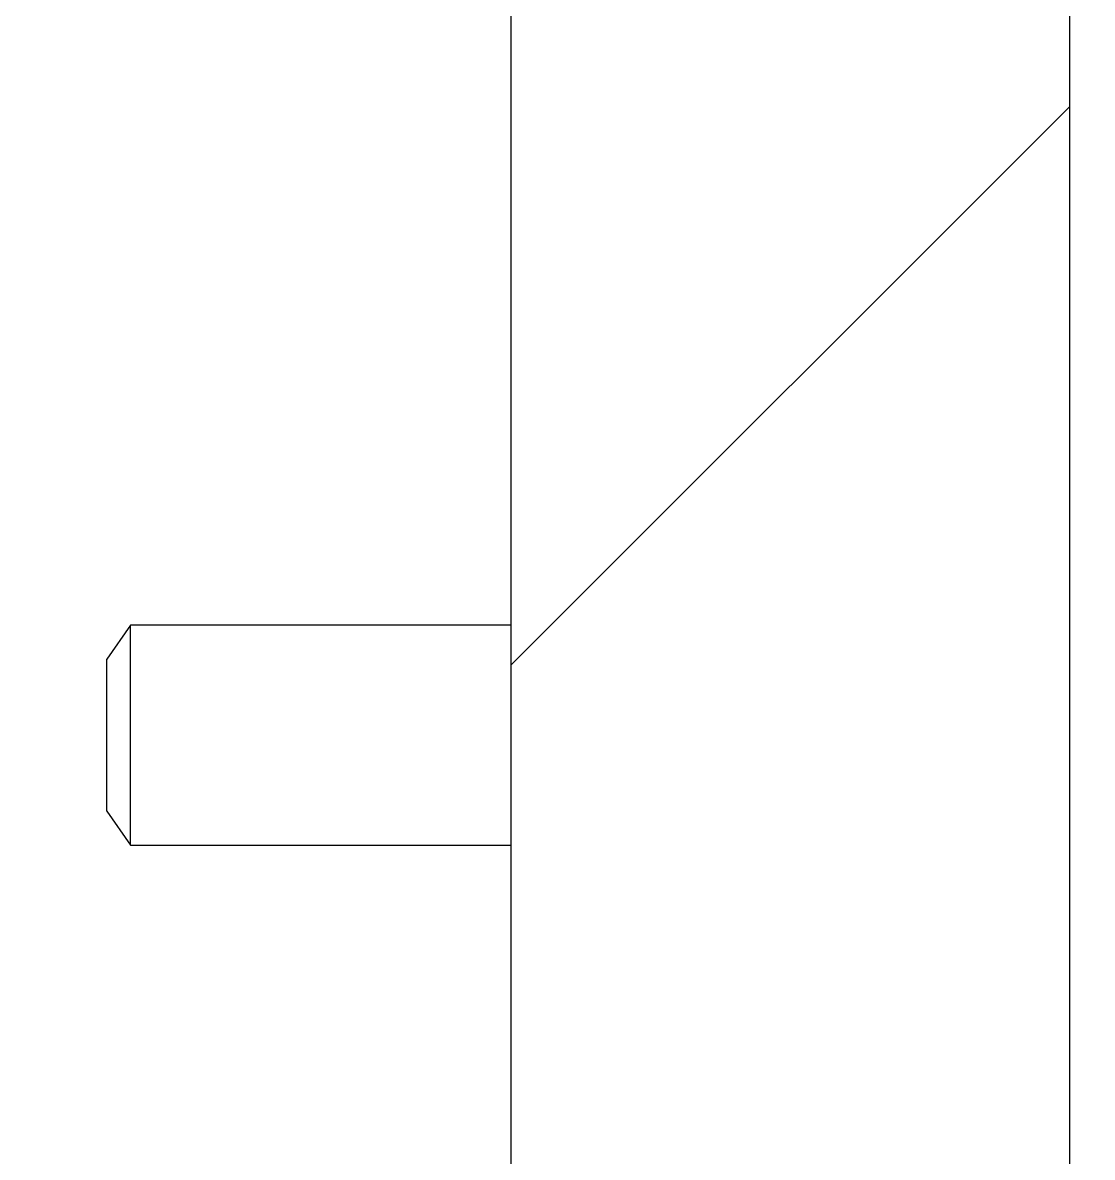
# Model space of a CAD drawing. Header units: millimetres. Extents: x 0 to 279, y 0 to 216.
# Drawn here: x 227.653 to 231.706, y 70.483 to 74.784 of the extents above; entities that cross this region are included whole.
import ezdxf

# ---------------------------------------------------------------- set-up
doc = ezdxf.new("R2010")
doc.units = ezdxf.units.MM
doc.layers.add('DIM', color=1, linetype='Continuous')
doc.layers.add('TITLE_BLOCK_TEXT', color=8, linetype='Continuous')
doc.dimstyles.new('SLDDIMSTYLE0', dxfattribs={"dimtxt": 0.18, "dimasz": 3.302, "dimexe": 0, "dimexo": 0.0625, "dimgap": 0, "dimtad": 0, "dimtih": 1, "dimtoh": 1, "dimdec": 0, "dimrnd": 1e-09, "dimzin": 0, "dimdsep": 46, "dimtxsty": 'Standard', "dimsah": 1, "dimcen": 0.09, "dimadec": 0, "dimazin": 0, "dimtfac": 3.302, "dimtdec": 0, "dimtofl": 0, "dimtmove": 0, "dimatfit": 3, "dimfxl": 0, "dimfrac": 2, "dimtolj": 1, "dimtzin": 0, "dimarcsym": 0})

msp = doc.modelspace()

# ---------------------------------------------------------------- hatches: boundary and pattern name
at = {"layer": 'TITLE_BLOCK_TEXT', "linetype": 'Continuous', "lineweight": 18}
h = msp.add_hatch(dxfattribs=at)
h.set_pattern_fill('ANSI31', color=256, style=0)
h.paths.add_polyline_path([(229.5044, 63.0831), (229.5044, 47.2498), (231.2377, 47.2498), (231.2377, 50.7498), (231.6211, 50.7498), (231.6211, 89.1664), (231.2377, 89.1664), (231.2377, 93.6664), (231.6211, 93.6664), (231.6211, 94.3381), (230.9411, 94.3381), (230.9411, 94.8998), (229.5044, 94.8998), (229.5044, 66.4164), (230.4211, 66.4164), (230.4211, 63.0831)], flags=0)

# ---------------------------------------------------------------- linework, layer by layer
at = {"color": 7, "linetype": 'Continuous', "lineweight": 25}
for p, q in [((229.5044, 66.4164), (229.5044, 94.8998)), ((231.6211, 50.7498), (231.6211, 89.1664)), ((228.0614, 72.4998), (227.9711, 72.3708)), ((229.5044, 72.4998), (228.0614, 72.4998)), ((228.0614, 71.6664), (228.0614, 72.4998)), ((227.9711, 71.7954), (227.9711, 72.3708)), ((227.9711, 71.7954), (228.0614, 71.6664)), ((228.0614, 71.6664), (229.5044, 71.6664))]:
    msp.add_line(p, q, dxfattribs=at)

# ---------------------------------------------------------------- leaders
at = {"layer": 'DIM'}
msp.add_leader([(237.2377, 66.9624), (221.2982, 72.6843)], dimstyle='SLDDIMSTYLE0', dxfattribs=at)

doc.saveas('drawing.dxf')
